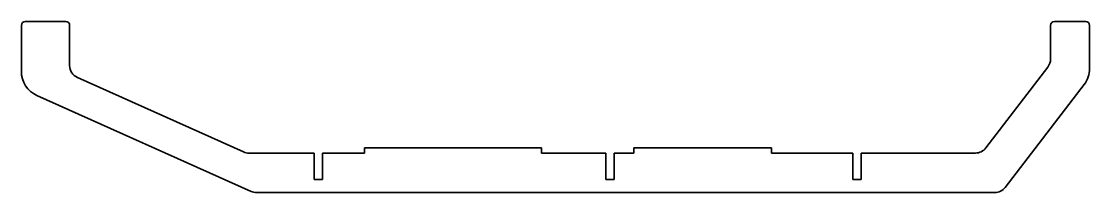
# Model space of a CAD drawing. Header units: inches. Extents: x 0 to 813, y 0 to 130.
import ezdxf

# ---------------------------------------------------------------- set-up
doc = ezdxf.new("R2010")
doc.units = ezdxf.units.IN
doc.header["$MEASUREMENT"] = 0
doc.layers.add('SIMUMAK Visible (ISO)', color=7, linetype='Continuous', lineweight=35)

# ---------------------------------------------------------------- blocks, each defined once
blk = doc.blocks.new('BRZ-CON-04-REFST03_3. Travesaños de refuerzo_BRZ-CON-04-REFST03')
at = {"layer": 'SIMUMAK Visible (ISO)'}
for p, q in [((-406.5, 27.01), (-406.5, 62)), ((-403.5, 65), (-372.75, 65)), ((-369.75, 31.48), (-369.75, 62)), ((376.75, 36.4), (376.75, 62)), ((379.75, 65), (403.5, 65)), ((406.5, 62), (406.5, 29.28)), ((374.68, 30.31), (327.5, -31.09)), ((-237.45, -34.13), (-363.83, 22.35)), ((342.28, -61.09), (402.36, 17.09)), ((-394.66, 8.75), (-231.59, -64.13)), ((-145.4, -35), (-145.4, -31)), ((-145.4, -31), (-10.6, -31)), ((-10.6, -31), (-10.6, -35)), ((59.6, -35), (59.6, -31)), ((59.6, -31), (164.4, -31)), ((164.4, -31), (164.4, -35)), ((-233.37, -35), (-183.6, -35)), ((-183.6, -55.1), (-183.6, -35)), ((-177.4, -35), (-177.4, -55.1)), ((-177.4, -35), (-145.4, -35)), ((-10.6, -35), (38.4, -35)), ((38.4, -55.1), (38.4, -35)), ((44.6, -35), (44.6, -55.1)), ((44.6, -35), (59.6, -35)), ((164.4, -35), (226.4, -35)), ((226.4, -55.1), (226.4, -35)), ((232.6, -35), (232.6, -55.1)), ((232.6, -35), (319.57, -35)), ((-177.4, -55.1), (-183.6, -55.1)), ((44.6, -55.1), (38.4, -55.1)), ((232.6, -55.1), (226.4, -55.1)), ((334.35, -65), (-227.51, -65))]:
    blk.add_line(p, q, dxfattribs=at)
at = {"layer": 'SIMUMAK Visible (ISO)', "extrusion": (0, 0, -1)}
for centre, radius, start, end in [((403.5, 62), 3, 0, 90), ((372.75, 62), 3, 90, 180), ((-379.75, 62), 3, 0, 90), ((-403.5, 62), 3, 90, 180), ((386.5, 27.01), 20, 294.08118, 0), ((-386.5, 29.28), 20, 180, 217.53804), ((227.51, -55), 10, 270, 294.08118), ((-334.35, -55), 10, 217.53804, 270)]:
    blk.add_arc(centre, radius, start, end, dxfattribs=at)
at = {"layer": 'SIMUMAK Visible (ISO)'}
for centre, start, end in [((366.75, 36.4), 322.46196, 360), ((-359.75, 31.48), 180, 245.91882), ((319.57, -25), 270, 322.46196), ((-233.37, -25), 245.91882, 270)]:
    blk.add_arc(centre, 10, start, end, dxfattribs=at)

msp = doc.modelspace()

# ---------------------------------------------------------------- block references
msp.add_blockref('BRZ-CON-04-REFST03_3. Travesaños de refuerzo_BRZ-CON-04-REFST03', (406.5, 65))

doc.saveas('drawing.dxf')
